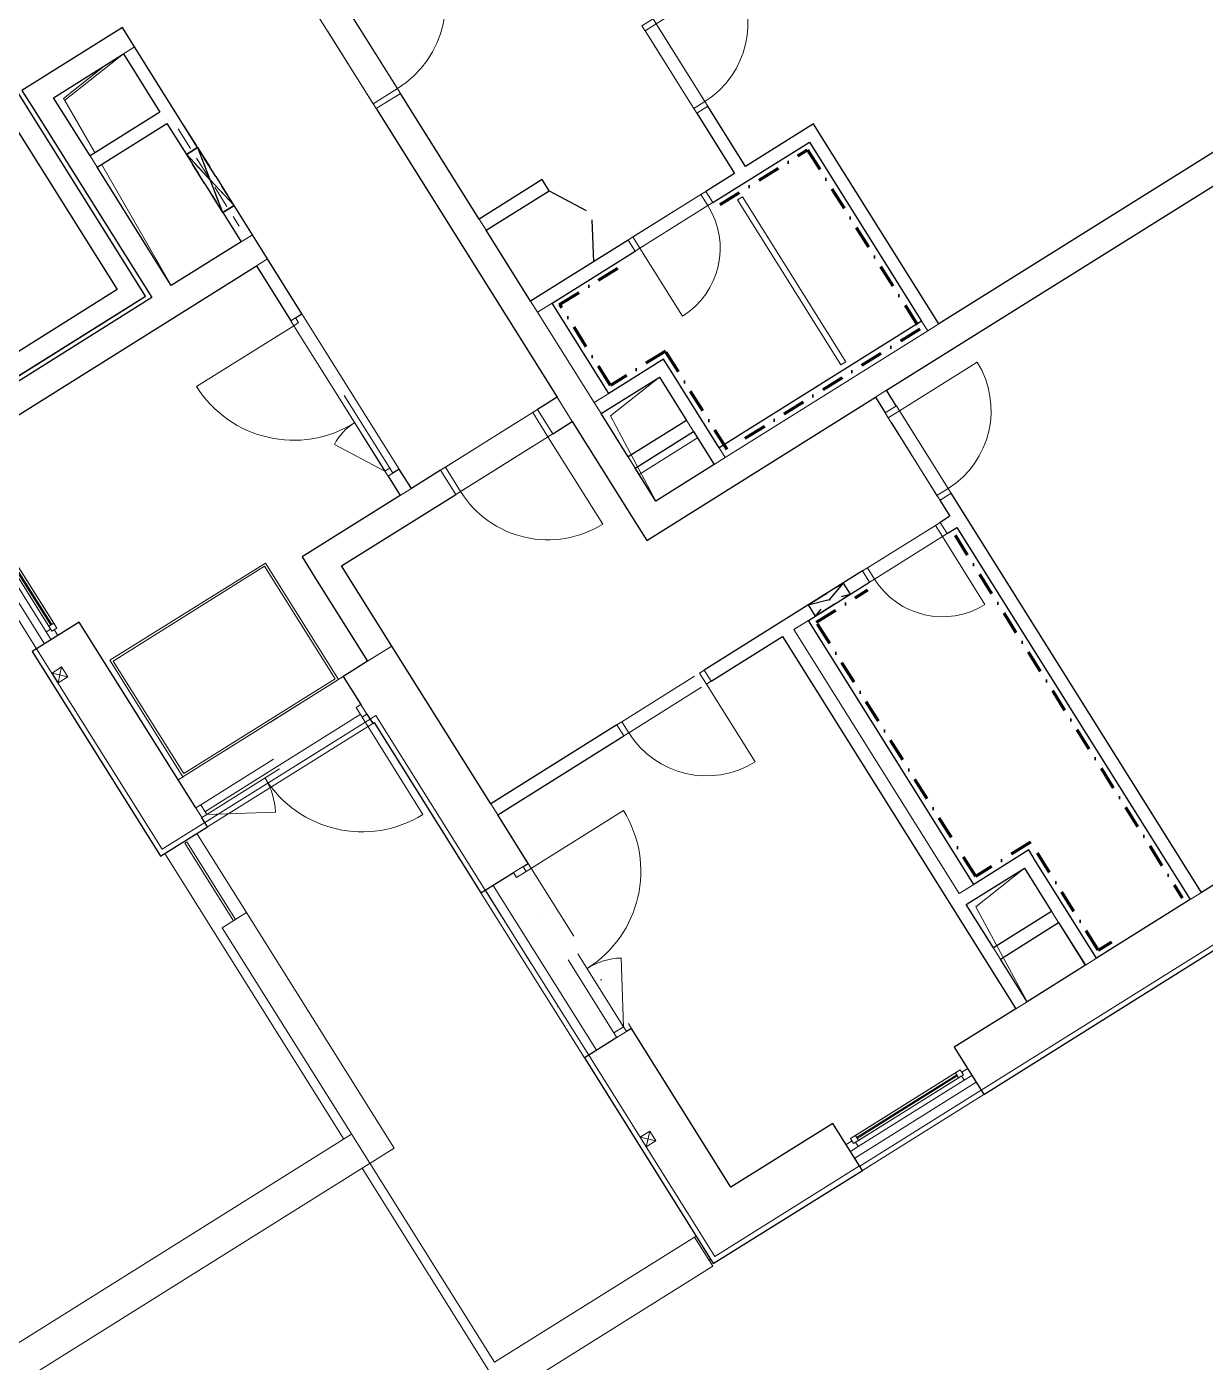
# Model space of a CAD drawing. Header units: millimetres. Extents: x -7743 to 191930, y -8645 to 72638.
# Drawn here: x 94373 to 104658, y 16685 to 28347 of the extents above; entities that cross this region are included whole.
import ezdxf

# ---------------------------------------------------------------- set-up
doc = ezdxf.new("R2010")
doc.units = ezdxf.units.MM
for name, pattern in [('HA_Dash_3mm-S1mm', [300, 200, -100]), ('HA_DashDot_2_2mm-S0_6mm', [1650, 750, -450, 0, -450]), ('HA_DashDot_4mm-S1mm', [400, 200, -100, 0, -100])]:
    doc.linetypes.add(name, pattern=pattern)
for name, color, linetype, lineweight in [('A-DETL-____-OTLN', 9, 'Continuous', 25), ('A-DETL-GENF-OTLN', 9, 'Continuous', 9), ('A-DOOR-____-MCUT', 9, 'Continuous', 9), ('A-DOOR-____-OTLN', 9, 'Continuous', 9), ('A-DOOR-FRAM-MCUT', 9, 'Continuous', 9), ('A-DOOR-FRAM-OTLN', 9, 'Continuous', 9), ('A-FLOR-____-OTLN', 9, 'Continuous', 9), ('A-FLOR-HRAL-OTLN', 9, 'Continuous', 9), ('A-GENM-____-HDLN', 9, 'HA_Dash_3mm-S1mm', 9), ('A-GENM-____-MCUT', 9, 'Continuous', 9), ('A-GENM-____-OTLN', 9, 'Continuous', 9), ('A-GLAZ-____-MCUT', 9, 'Continuous', 5), ('A-GLAZ-____-OTLN', 9, 'Continuous', 5), ('A-WALL-____-MCUT', 9, 'Continuous', 25), ('A-WALL-____-OTLN', 9, 'Continuous', 9), ('I-WALL-____-MCUT', 9, 'Continuous', 25), ('I-WALL-____-OTLN', 9, 'Continuous', 9), ('M-HVAC-DUCT-OTLN', 9, 'Continuous', 9), ('S-BEAM-____-OTLN', 9, 'Continuous', 9)]:
    doc.layers.add(name, color=color, linetype=linetype, lineweight=lineweight)

# ---------------------------------------------------------------- blocks, each defined once
blk = doc.blocks.new('HA_DR_Single_Swing_Solid - In_BJ_900x2100_Vstup-2040222-schema rezu D_110_5100')
at = {"layer": 'A-DOOR-____-MCUT', "linetype": 'HA_DashDot_2_2mm-S0_6mm'}
for p, q in [((-450, 125), (450, 125)), ((-450, -125), (450, -125))]:
    blk.add_line(p, q, dxfattribs=at)
at = {"layer": 'A-DOOR-____-OTLN'}
for p, q in [((-500, 125), (500, 125)), ((-500, -125), (500, -125))]:
    blk.add_line(p, q, dxfattribs=at)
at = {"layer": 'A-DOOR-____-OTLN', "lineweight": 5}
blk.add_line((450, -1025), (450, -125), dxfattribs=at)
blk.add_arc((450, -125), 900, 180, 270, dxfattribs=at)
at = {"layer": 'A-DOOR-FRAM-MCUT'}
for p, q in [((-450, 125), (-500, 125)), ((-500, 125), (-500, -125)), ((-450, -125), (-450, 125)), ((500, 125), (450, 125)), ((450, 125), (450, -125)), ((500, -125), (500, 125)), ((-500, -125), (-450, -125)), ((450, -125), (500, -125))]:
    blk.add_line(p, q, dxfattribs=at)
blk = doc.blocks.new('HA_DR_Single_Swing_Solid - In_BJ_700x2100-2040355-schema rezu D_110_5100')
at = {"layer": 'A-DOOR-____-MCUT', "linetype": 'HA_DashDot_2_2mm-S0_6mm'}
for p, q in [((-350, 57.5), (350, 57.5)), ((-350, -57.5), (350, -57.5))]:
    blk.add_line(p, q, dxfattribs=at)
at = {"layer": 'A-DOOR-____-OTLN', "lineweight": 5}
blk.add_line((350, 757.5), (350, 57.5), dxfattribs=at)
blk.add_arc((350, 57.5), 700, 90, 180, dxfattribs=at)
at = {"layer": 'A-DOOR-FRAM-MCUT'}
for p, q in [((-400, -57.5), (-400, 57.5)), ((-400, 57.5), (-350, 57.5)), ((-350, 57.5), (-350, -57.5)), ((350, 57.5), (400, 57.5)), ((350, -57.5), (350, 57.5)), ((400, 57.5), (400, -57.5)), ((-350, -57.5), (-400, -57.5)), ((400, -57.5), (350, -57.5))]:
    blk.add_line(p, q, dxfattribs=at)
blk = doc.blocks.new('HA_DR_Single_Swing_Solid - In_BJ_800x2100-2040331-schema rezu D_110_5100')
at = {"layer": 'A-DOOR-____-MCUT', "linetype": 'HA_DashDot_2_2mm-S0_6mm'}
for p, q in [((-400, 57.5), (400, 57.5)), ((-400, -57.5), (400, -57.5))]:
    blk.add_line(p, q, dxfattribs=at)
at = {"layer": 'A-DOOR-____-OTLN', "lineweight": 5}
blk.add_line((400, -857.5), (400, -57.5), dxfattribs=at)
blk.add_arc((400, -57.5), 800, 180, 270, dxfattribs=at)
at = {"layer": 'A-DOOR-FRAM-MCUT'}
for p, q in [((-400, 57.5), (-450, 57.5)), ((-450, 57.5), (-450, -57.5)), ((-400, -57.5), (-400, 57.5)), ((450, 57.5), (400, 57.5)), ((400, 57.5), (400, -57.5)), ((450, -57.5), (450, 57.5)), ((-450, -57.5), (-400, -57.5)), ((400, -57.5), (450, -57.5))]:
    blk.add_line(p, q, dxfattribs=at)
blk = doc.blocks.new('HA_DR_Double_Swing_Solid_wCasing - In_OBJ_1500x2100_1000-1799535-schema rezu D_110_5100')
at = {"layer": 'A-DOOR-____-MCUT', "linetype": 'HA_DashDot_2_2mm-S0_6mm'}
for p, q in [((-750, 57.5), (750, 57.5)), ((-750, 7.5), (750, 7.5))]:
    blk.add_line(p, q, dxfattribs=at)
at = {"layer": 'A-DOOR-____-OTLN', "lineweight": 5}
for p, q in [((750, 1057.5), (750, 57.5)), ((-317, 307.5), (-750, 57.5))]:
    blk.add_line(p, q, dxfattribs=at)
for centre, radius, start, end in [((750, 57.5), 1000, 90, 180), ((-750, 57.5), 500, 360, 30)]:
    blk.add_arc(centre, radius, start, end, dxfattribs=at)
at = {"layer": 'A-DOOR-FRAM-MCUT'}
for p, q in [((-800, 7.5), (-800, 57.5)), ((-800, 57.5), (-750, 57.5)), ((-750, 7.5), (-800, 7.5)), ((-750, 57.5), (-750, 7.5)), ((750, 57.5), (800, 57.5)), ((750, 7.5), (750, 57.5)), ((800, 7.5), (750, 7.5)), ((800, 57.5), (800, 7.5))]:
    blk.add_line(p, q, dxfattribs=at)
blk = doc.blocks.new('HA_DR_Single_Swing_Solid - In_BJ_900x2100_Vstup-2040226-schema rezu D_110_5100')
at = {"layer": 'A-DOOR-____-MCUT', "linetype": 'HA_DashDot_2_2mm-S0_6mm'}
for p, q in [((-450, 125), (450, 125)), ((-450, -125), (450, -125))]:
    blk.add_line(p, q, dxfattribs=at)
at = {"layer": 'A-DOOR-____-OTLN'}
for p, q in [((-500, 125), (500, 125)), ((-500, -125), (500, -125))]:
    blk.add_line(p, q, dxfattribs=at)
at = {"layer": 'A-DOOR-____-OTLN', "lineweight": 5}
blk.add_line((450, -1025), (450, -125), dxfattribs=at)
blk.add_arc((450, -125), 900, 180, 270, dxfattribs=at)
at = {"layer": 'A-DOOR-FRAM-MCUT'}
for p, q in [((-450, 125), (-500, 125)), ((-500, 125), (-500, -125)), ((-450, -125), (-450, 125)), ((500, 125), (450, 125)), ((450, 125), (450, -125)), ((500, -125), (500, 125)), ((-500, -125), (-450, -125)), ((450, -125), (500, -125))]:
    blk.add_line(p, q, dxfattribs=at)
blk = doc.blocks.new('HA_WD_SinglePanel - 1250x2400-1662821-schema rezu D_110_5100')
at = {"layer": 'A-GLAZ-____-MCUT'}
for p, q in [((-545, 70), (-625, 70)), ((-625, 0), (-565, 0)), ((-565, -25), (-565, 25)), ((-565, 25), (-515, 25)), ((-545, 25), (-545, 70)), ((-515, 25), (-515, -25)), ((515, 5), (-515, 5)), ((515, -25), (515, 25)), ((515, 25), (565, 25)), ((625, 70), (545, 70)), ((545, 70), (545, 25)), ((565, 25), (565, -25)), ((565, 0), (625, 0)), ((-515, -25), (-565, -25)), ((515, -5), (-515, -5)), ((565, -25), (515, -25))]:
    blk.add_line(p, q, dxfattribs=at)
at = {"layer": 'A-GLAZ-____-OTLN'}
for p, q in [((565, 25), (-565, 25)), ((-565, -25), (-565, 25)), ((545, 70), (-545, 70)), ((515, 25), (-515, 25)), ((565, 25), (565, -25)), ((-565, -25), (565, -25)), ((515, -25), (-515, -25))]:
    blk.add_line(p, q, dxfattribs=at)
blk = doc.blocks.new('HA_WD_SinglePanel - 1000x2400-1662822-schema rezu D_110_5100')
at = {"layer": 'A-GLAZ-____-MCUT'}
for p, q in [((-420, 70), (-500, 70)), ((-500, 0), (-440, 0)), ((-440, -25), (-440, 25)), ((-440, 25), (-390, 25)), ((-420, 25), (-420, 70)), ((-390, 25), (-390, -25)), ((390, 5), (-390, 5)), ((390, -25), (390, 25)), ((390, 25), (440, 25)), ((500, 70), (420, 70)), ((420, 70), (420, 25)), ((440, 25), (440, -25)), ((440, 0), (500, 0)), ((-390, -25), (-440, -25)), ((390, -5), (-390, -5)), ((440, -25), (390, -25))]:
    blk.add_line(p, q, dxfattribs=at)
at = {"layer": 'A-GLAZ-____-OTLN'}
for p, q in [((440, 25), (-440, 25)), ((-440, -25), (-440, 25)), ((420, 70), (-420, 70)), ((390, 25), (-390, 25)), ((440, 25), (440, -25)), ((-440, -25), (440, -25)), ((390, -25), (-390, -25))]:
    blk.add_line(p, q, dxfattribs=at)
blk = doc.blocks.new('HA_GM_Shaft_Rectangle - Default-2056019-schema rezu D_110_5100')
at = {"layer": 'A-DETL-GENF-OTLN'}
for p, q in [((60, -60), (600, 0)), ((0, -900), (60, -60))]:
    blk.add_line(p, q, dxfattribs=at)
at = {"layer": 'A-GENM-____-OTLN'}
for p, q in [((0, -900), (0, 0)), ((0, 0), (600, 0)), ((600, 0), (600, -900)), ((600, -900), (0, -900))]:
    blk.add_line(p, q, dxfattribs=at)
blk = doc.blocks.new('HA_GM_Shaft_Rectangle - Default-2056015-schema rezu D_110_5100')
at = {"layer": 'A-DETL-GENF-OTLN'}
for p, q in [((60, -60), (600, 0)), ((0, -1000), (60, -60))]:
    blk.add_line(p, q, dxfattribs=at)
at = {"layer": 'A-GENM-____-OTLN'}
for p, q in [((0, -1000), (0, 0)), ((0, 0), (600, 0)), ((600, 0), (600, -1000)), ((600, -1000), (0, -1000))]:
    blk.add_line(p, q, dxfattribs=at)
blk = doc.blocks.new('HA_GM_Shaft_Rectangle - Default-1963429-schema rezu D_110_5100')
at = {"layer": 'A-DETL-GENF-OTLN'}
for p, q in [((160, -160), (1600, 0)), ((0, -1735), (160, -160))]:
    blk.add_line(p, q, dxfattribs=at)
at = {"layer": 'A-GENM-____-OTLN'}
blk.add_line((370, 0), (1570, 0), dxfattribs=at)
blk = doc.blocks.new('HA_GM_Shaft_Rectangle - Default-1963431-schema rezu D_110_5100')
at = {"layer": 'A-DETL-GENF-OTLN'}
for p, q in [((51, -620), (72, -72)), ((72, -72), (540, -20)), ((0, -1955), (47, -735))]:
    blk.add_line(p, q, dxfattribs=at)
blk = doc.blocks.new('HA_DR_Double_Swing_Solid_FrameButt - In_FAS_1600x2350_1000-1958729-schema rezu D_110_5100')
at = {"layer": 'A-DOOR-____-MCUT', "linetype": 'HA_DashDot_2_2mm-S0_6mm'}
for p, q in [((-800, -70), (800, -70)), ((-800, -170), (800, -170))]:
    blk.add_line(p, q, dxfattribs=at)
at = {"layer": 'A-DOOR-____-OTLN', "lineweight": 5}
for p, q in [((-280, -470), (-800, -170)), ((800, -1170), (800, -170))]:
    blk.add_line(p, q, dxfattribs=at)
for centre, radius, start, end in [((-800, -170), 600, 330, 360), ((800, -170), 1000, 180, 270)]:
    blk.add_arc(centre, radius, start, end, dxfattribs=at)
at = {"layer": 'A-DOOR-FRAM-MCUT'}
for p, q in [((-800, -70), (-850, -70)), ((-850, -70), (-850, -170)), ((-800, -170), (-800, -70)), ((850, -70), (800, -70)), ((800, -70), (800, -170)), ((850, -170), (850, -70)), ((-850, -170), (-800, -170)), ((800, -170), (850, -170))]:
    blk.add_line(p, q, dxfattribs=at)
at = {"layer": 'A-DOOR-FRAM-OTLN', "linetype": 'HA_DashDot_2_2mm-S0_6mm'}
for p, q in [((850, 220), (-850, 220)), ((850, -220), (-850, -220))]:
    blk.add_line(p, q, dxfattribs=at)
blk = doc.blocks.new('HA_DR_Single_Swing_Solid - In_BJ_700x2100-2040353-schema rezu D_110_5100')
at = {"layer": 'A-DOOR-____-MCUT', "linetype": 'HA_DashDot_2_2mm-S0_6mm'}
for p, q in [((-350, 57.5), (350, 57.5)), ((-350, -57.5), (350, -57.5))]:
    blk.add_line(p, q, dxfattribs=at)
at = {"layer": 'A-DOOR-____-OTLN', "lineweight": 5}
blk.add_line((350, -757.5), (350, -57.5), dxfattribs=at)
blk.add_arc((350, -57.5), 700, 180, 270, dxfattribs=at)
at = {"layer": 'A-DOOR-FRAM-MCUT'}
for p, q in [((-350, 57.5), (-400, 57.5)), ((-400, 57.5), (-400, -57.5)), ((-350, -57.5), (-350, 57.5)), ((400, 57.5), (350, 57.5)), ((350, 57.5), (350, -57.5)), ((400, -57.5), (400, 57.5)), ((-400, -57.5), (-350, -57.5)), ((350, -57.5), (400, -57.5))]:
    blk.add_line(p, q, dxfattribs=at)
blk = doc.blocks.new('HA_GM_Tiling_LineBased - Generic Tiles-1986776-schema rezu D_110_5100')
at = {"layer": 'A-GENM-____-OTLN', "linetype": 'HA_DashDot_4mm-S1mm', "lineweight": 80}
blk.add_line((50, -50), (950, -50), dxfattribs=at)
blk = doc.blocks.new('HA_GM_Tiling_LineBased - Generic Tiles-1986777-schema rezu D_110_5100')
at = {"layer": 'A-GENM-____-OTLN', "linetype": 'HA_DashDot_4mm-S1mm', "lineweight": 80}
blk.add_line((50, -50), (1895, -50), dxfattribs=at)
blk = doc.blocks.new('HA_GM_Tiling_LineBased - Generic Tiles-1986778-schema rezu D_110_5100')
at = {"layer": 'A-GENM-____-OTLN', "linetype": 'HA_DashDot_4mm-S1mm', "lineweight": 80}
blk.add_line((50, -50), (2035, -50), dxfattribs=at)
blk = doc.blocks.new('HA_GM_Tiling_LineBased - Generic Tiles-1986770-schema rezu D_110_5100')
at = {"layer": 'A-GENM-____-OTLN', "linetype": 'HA_DashDot_4mm-S1mm', "lineweight": 80}
blk.add_line((50, -50), (1065, -50), dxfattribs=at)
blk = doc.blocks.new('HA_GM_Tiling_LineBased - Generic Tiles-1986779-schema rezu D_110_5100')
at = {"layer": 'A-GENM-____-OTLN', "linetype": 'HA_DashDot_4mm-S1mm', "lineweight": 80}
blk.add_line((-50, -50), (515, -50), dxfattribs=at)
blk = doc.blocks.new('HA_GM_Tiling_LineBased - Generic Tiles-1986780-schema rezu D_110_5100')
at = {"layer": 'A-GENM-____-OTLN', "linetype": 'HA_DashDot_4mm-S1mm', "lineweight": 80}
blk.add_line((50, -50), (885, -50), dxfattribs=at)
blk = doc.blocks.new('HA_GM_Tiling_LineBased - Generic Tiles-1986781-schema rezu D_110_5100')
at = {"layer": 'A-GENM-____-OTLN', "linetype": 'HA_DashDot_4mm-S1mm', "lineweight": 80}
blk.add_line((50, -50), (800, -50), dxfattribs=at)
blk = doc.blocks.new('HA_GM_Tiling_LineBased - Generic Tiles-1684292-schema rezu D_110_5100')
at = {"layer": 'A-GENM-____-OTLN', "linetype": 'HA_DashDot_4mm-S1mm', "lineweight": 80}
blk.add_line((50, -50), (3785, -50), dxfattribs=at)
blk = doc.blocks.new('HA_GM_Tiling_LineBased - Generic Tiles-1684455-schema rezu D_110_5100')
at = {"layer": 'A-GENM-____-OTLN', "linetype": 'HA_DashDot_4mm-S1mm', "lineweight": 80}
blk.add_line((50, -50), (185, -50), dxfattribs=at)
blk = doc.blocks.new('HA_GM_Tiling_LineBased - Generic Tiles-1684803-schema rezu D_110_5100')
at = {"layer": 'A-GENM-____-OTLN', "linetype": 'HA_DashDot_4mm-S1mm', "lineweight": 80}
blk.add_line((50, -50), (1165, -50), dxfattribs=at)
blk = doc.blocks.new('HA_GM_Tiling_LineBased - Generic Tiles-1981167-schema rezu D_110_5100')
at = {"layer": 'A-GENM-____-OTLN', "linetype": 'HA_DashDot_4mm-S1mm', "lineweight": 80}
blk.add_line((-50, -50), (515, -50), dxfattribs=at)
blk = doc.blocks.new('HA_GM_Tiling_LineBased - Generic Tiles-1684680-schema rezu D_110_5100')
at = {"layer": 'A-GENM-____-OTLN', "linetype": 'HA_DashDot_4mm-S1mm', "lineweight": 80}
blk.add_line((50, -50), (2670, -50), dxfattribs=at)
blk = doc.blocks.new('HA_GM_Tiling_LineBased - Generic Tiles-1981168-schema rezu D_110_5100')
at = {"layer": 'A-GENM-____-OTLN', "linetype": 'HA_DashDot_4mm-S1mm', "lineweight": 80}
blk.add_line((50, -50), (580, -50), dxfattribs=at)
blk = doc.blocks.new('Cistici zona_ram - Cistici zona_ram-1710819-schema rezu D_110_5100')
at = {"layer": 'A-GENM-____-OTLN'}
for p, q in [((-29010, -3652), (-30210, -3652)), ((-30210, -3652), (-30210, -5252)), ((-30190, -5232), (-30190, -3672)), ((-30190, -3672), (-29030, -3672)), ((-29030, -3672), (-29030, -5232)), ((-29010, -5252), (-29010, -3652)), ((-29030, -5232), (-30190, -5232)), ((-30210, -5252), (-29010, -5252))]:
    blk.add_line(p, q, dxfattribs=at)
blk = doc.blocks.new('HA_GM_Opening_Rectangle_WallBased - Default-1969288-schema rezu D_110_5100')
at = {"layer": 'A-GENM-____-MCUT', "linetype": 'HA_Dash_3mm-S1mm', "lineweight": 25}
for p, q in [((305, 57.5), (-55, -57.5)), ((-55, 57.5), (305, -57.5)), ((-55, 57.5), (-55, -57.5)), ((-55, 57.5), (305, 57.5)), ((305, 57.5), (305, -57.5)), ((-55, -57.5), (305, -57.5))]:
    blk.add_line(p, q, dxfattribs=at)
blk = doc.blocks.new('HA_GM_Opening_Rectangle_WallBased - Default-2007176-schema rezu D_110_5100')
at = {"layer": 'A-GENM-____-MCUT', "linetype": 'HA_Dash_3mm-S1mm', "lineweight": 25}
for p, q in [((425, 57.5), (-175, -57.5)), ((-175, 57.5), (425, -57.5)), ((-175, 57.5), (-175, -57.5)), ((-175, 57.5), (425, 57.5)), ((425, 57.5), (425, -57.5)), ((-175, -57.5), (425, -57.5))]:
    blk.add_line(p, q, dxfattribs=at)
blk = doc.blocks.new('HA_GM_Opening_Rectangle_WallBased - Default-2007272-schema rezu D_110_5100')
at = {"layer": 'A-GENM-____-MCUT', "linetype": 'HA_Dash_3mm-S1mm', "lineweight": 25}
for p, q in [((425, 57.5), (-175, -57.5)), ((-175, 57.5), (425, -57.5)), ((-175, 57.5), (-175, -57.5)), ((-175, 57.5), (425, 57.5)), ((425, 57.5), (425, -57.5)), ((-175, -57.5), (425, -57.5))]:
    blk.add_line(p, q, dxfattribs=at)
blk = doc.blocks.new('TB_Porotherm KP11_5_1000mm - TB_Porotherm KP11_5_1000mm-1863649-schema rezu D_110_5100')
at = {"layer": 'A-GENM-____-HDLN'}
for p, q in [((-500, 57.5), (500, 57.5)), ((-500, 0), (500, 0)), ((500, -57.5), (-500, -57.5))]:
    blk.add_line(p, q, dxfattribs=at)
blk = doc.blocks.new('185-01_OBJEKT C_Central_rvt-3-schema rezu D_110_5100')
at = {"layer": 'A-DETL-____-OTLN'}
for p, q in [((-16655, 26914), (-16333, 26743)), ((-16281, 26660), (-16268, 26295))]:
    blk.add_line(p, q, dxfattribs=at)
at = {"layer": 'A-FLOR-____-OTLN'}
for p, q in [((-21591, 23805), (-21060, 22957)), ((-19659, 21492), (-18303, 22342)), ((-18218, 22301), (-19659, 21398)), ((-20008, 21126), (-18447, 18634)), ((-16309, 19366), (-17212, 20807)), ((-17144, 20849), (-16242, 19409)), ((-13988, 18466), (-12928, 19130)), ((-18287, 18380), (-17125, 16524)), ((-15259, 17576), (-15246, 17584))]:
    blk.add_line(p, q, dxfattribs=at)
at = {"layer": 'A-WALL-____-MCUT', "lineweight": 9}
for p, q in [((-20272, 28170), (-20370, 28109)), ((-20661, 27219), (-20600, 27121)), ((-17266, 26667), (-17205, 26570)), ((-19343, 26469), (-19245, 26531)), ((-19112, 26319), (-19210, 26258)), ((-16817, 25951), (-16756, 25853)), ((-16629, 25933), (-16756, 25853)), ((-16262, 25065), (-16756, 25853)), ((-16756, 25853), (-16262, 25065)), ((-13351, 25691), (-13404, 25776)), ((-13351, 25691), (-15118, 24585)), ((-15118, 24585), (-13351, 25691)), ((-13351, 25691), (-13253, 25752)), ((-16453, 24899), (-16586, 25111)), ((-16262, 25065), (-16135, 25145)), ((-13710, 25172), (-13807, 25111)), ((-16262, 25065), (-16201, 24968)), ((-15171, 24669), (-15118, 24585)), ((-15965, 24591), (-15904, 24493)), ((-15215, 24524), (-15118, 24585)), ((-17954, 24253), (-17857, 24314)), ((-14392, 23163), (-14519, 23083)), ((-13076, 20778), (-14519, 23083)), ((-14519, 23083), (-13076, 20778)), ((-21128, 22915), (-20032, 21165)), ((-20032, 21165), (-21128, 22915)), ((-18028, 22939), (-18240, 22806)), ((-18240, 22806), (-18028, 22939)), ((-18218, 22301), (-18205, 22308)), ((-18205, 22308), (-18218, 22301)), ((-18167, 22332), (-18205, 22308)), ((-18167, 22332), (-17212, 20807)), ((-17212, 20807), (-18167, 22332)), ((-17165, 21562), (-17104, 21464)), ((-20032, 21165), (-19659, 21398)), ((-19659, 21398), (-20032, 21165)), ((-12886, 19062), (-9114, 21424)), ((-9114, 21424), (-12886, 19062)), ((-13076, 20778), (-12948, 20858)), ((-11060, 20725), (-10963, 20786)), ((-11975, 20152), (-11878, 20213)), ((-12581, 19772), (-12484, 19833)), ((-16309, 19366), (-15861, 18650)), ((-15861, 18650), (-16309, 19366)), ((-15808, 18565), (-15441, 17981)), ((-15441, 17981), (-15808, 18565)), ((-15208, 17608), (-13945, 18399)), ((-13945, 18399), (-15208, 17608)), ((-15441, 17981), (-15208, 17608)), ((-15208, 17608), (-15441, 17981))]:
    blk.add_line(p, q, dxfattribs=at)
at = {"layer": 'A-WALL-____-MCUT'}
for p, q in [((-20755, 23148), (-21128, 22915)), ((-19738, 21525), (-20755, 23148)), ((-21128, 22915), (-21166, 22891)), ((-21166, 22891), (-20070, 21141)), ((-17165, 21562), (-18028, 22939)), ((-18240, 22806), (-18401, 22705)), ((-18401, 22705), (-18452, 22673)), ((-18452, 22673), (-18298, 22428)), ((-18245, 22343), (-18218, 22301)), ((-18218, 22301), (-18194, 22262)), ((-18194, 22262), (-18181, 22270)), ((-18181, 22270), (-17250, 20783)), ((-9348, 21797), (-10963, 20786)), ((-16839, 21040), (-17104, 21464)), ((-20046, 21103), (-19635, 21360)), ((-19659, 21398), (-19685, 21440)), ((-19635, 21360), (-19659, 21398)), ((-12862, 19024), (-9091, 21386)), ((-20070, 21141), (-20046, 21103)), ((-16881, 21014), (-16839, 21040)), ((-17212, 20807), (-16966, 20961)), ((-17250, 20783), (-17212, 20807)), ((-11060, 20725), (-11878, 20213)), ((-11975, 20152), (-12484, 19833)), ((-12581, 19772), (-13119, 19435)), ((-15936, 19600), (-15979, 19573)), ((-15069, 18214), (-15936, 19600)), ((-16064, 19520), (-16309, 19366)), ((-16309, 19366), (-16347, 19342)), ((-13119, 19435), (-12886, 19062)), ((-16347, 19342), (-15246, 17584)), ((-12886, 19062), (-12862, 19024)), ((-14179, 18771), (-15069, 18214)), ((-13945, 18399), (-14179, 18771)), ((-15222, 17546), (-13921, 18360)), ((-13921, 18360), (-13945, 18399)), ((-15246, 17584), (-15222, 17546))]:
    blk.add_line(p, q, dxfattribs=at)
at = {"layer": 'A-WALL-____-OTLN'}
for p, q in [((-21060, 22957), (-21591, 23805)), ((-21128, 22915), (-21659, 23762)), ((-18303, 22342), (-19659, 21492)), ((-18194, 22262), (-19635, 21360)), ((-16347, 19342), (-17250, 20783)), ((-17144, 20849), (-16242, 19409)), ((-12928, 19130), (-13988, 18466)), ((-12862, 19024), (-13921, 18360))]:
    blk.add_line(p, q, dxfattribs=at)
at = {"layer": 'I-WALL-____-MCUT'}
for p, q in [((-20378, 28340), (-21256, 27790)), ((-20272, 28170), (-20378, 28340)), ((-20980, 27727), (-20370, 28109)), ((-20370, 28109), (-20051, 27601)), ((-19723, 27293), (-20272, 28170)), ((-20177, 25994), (-21289, 27769)), ((-21256, 27790), (-21149, 27621)), ((-17266, 26667), (-17953, 27765)), ((-20661, 27219), (-20980, 27727)), ((-14940, 27127), (-15269, 27652)), ((-10109, 27722), (-13253, 25752)), ((-21149, 27621), (-20122, 25981)), ((-20051, 27601), (-20661, 27219)), ((-18165, 27632), (-16586, 25111)), ((-15367, 27591), (-15037, 27066)), ((-21346, 27521), (-20425, 26051)), ((-20600, 27121), (-19990, 27503)), ((-19990, 27503), (-19820, 27232)), ((-14347, 27498), (-14940, 27127)), ((-14286, 27401), (-14347, 27498)), ((-13710, 25172), (-9976, 27510)), ((-19820, 27232), (-19723, 27293)), ((-15226, 26812), (-14383, 27340)), ((-14383, 27340), (-13404, 25776)), ((-13253, 25752), (-14286, 27401)), ((-19953, 26087), (-20600, 27121)), ((-15037, 27066), (-15287, 26909)), ((-16715, 27012), (-17266, 26667)), ((-16654, 26915), (-16715, 27012)), ((-17205, 26570), (-16654, 26915)), ((-19404, 26785), (-19502, 26724)), ((-19502, 26724), (-19343, 26469)), ((-19245, 26531), (-19404, 26785)), ((-19112, 26319), (-19245, 26531)), ((-16817, 25951), (-17205, 26570)), ((-15965, 26484), (-16817, 25951)), ((-19343, 26469), (-19953, 26087)), ((-16629, 25933), (-15904, 26387)), ((-21718, 24686), (-19210, 26258)), ((-19210, 26258), (-18910, 25779)), ((-18812, 25840), (-19112, 26319)), ((-20425, 26051), (-21781, 25201)), ((-20122, 25981), (-21851, 24898)), ((-21838, 24953), (-20330, 25898)), ((-20330, 25898), (-20177, 25994)), ((-16135, 25145), (-16629, 25933)), ((-18868, 25805), (-18812, 25840)), ((-13404, 25776), (-15171, 24669)), ((-15656, 25445), (-16135, 25145)), ((-15595, 25347), (-15656, 25445)), ((-15171, 24669), (-15595, 25347)), ((-16201, 24968), (-15693, 25286)), ((-15693, 25286), (-15457, 24909)), ((-16586, 25111), (-16755, 25004)), ((-15803, 23861), (-13807, 25111)), ((-13807, 25111), (-13722, 24975)), ((-13625, 25036), (-13710, 25172)), ((-15965, 24591), (-16201, 24968)), ((-16623, 24793), (-16453, 24899)), ((-16453, 24899), (-15936, 24072)), ((-15457, 24909), (-15965, 24591)), ((-15904, 24493), (-15396, 24812)), ((-15396, 24812), (-15215, 24524)), ((-15724, 24205), (-15904, 24493)), ((-15215, 24524), (-15724, 24205)), ((-18061, 24423), (-17954, 24253)), ((-17963, 24484), (-18018, 24449)), ((-17857, 24314), (-17963, 24484)), ((-17603, 24474), (-17857, 24314)), ((-18466, 23638), (-17470, 24262)), ((-10963, 20786), (-13147, 24273)), ((-17954, 24253), (-18810, 23717)), ((-13244, 24212), (-13157, 24072)), ((-15936, 24072), (-15803, 23861)), ((-13157, 24072), (-13241, 24019)), ((-13180, 23922), (-13096, 23975)), ((-13096, 23975), (-11060, 20725)), ((-18810, 23717), (-18678, 23505)), ((-18028, 22939), (-18466, 23638)), ((-13919, 23595), (-15301, 22729)), ((-18678, 23505), (-18240, 22806)), ((-14392, 23163), (-13858, 23497)), ((-12948, 20858), (-14392, 23163)), ((-15240, 22632), (-14617, 23022)), ((-14617, 23022), (-12581, 19772)), ((-16064, 22252), (-17165, 21562)), ((-17104, 21464), (-16003, 22154)), ((-12470, 21158), (-12948, 20858)), ((-12409, 21060), (-12470, 21158)), ((-13015, 20681), (-12506, 20999)), ((-12506, 20999), (-12270, 20622)), ((-11878, 20213), (-12409, 21060)), ((-12778, 20303), (-13015, 20681)), ((-12270, 20622), (-12778, 20303)), ((-12717, 20206), (-12209, 20525)), ((-12209, 20525), (-11975, 20152)), ((-12484, 19833), (-12717, 20206))]:
    blk.add_line(p, q, dxfattribs=at)
at = {"layer": 'I-WALL-____-OTLN'}
for p, q in [((-15720, 28373), (-15296, 27695)), ((-15393, 27633), (-15818, 28311)), ((-19723, 27293), (-19404, 26785)), ((-19502, 26724), (-19820, 27232)), ((-15923, 26511), (-15330, 26883)), ((-14968, 26861), (-15011, 26835)), ((-14108, 25394), (-15011, 26835)), ((-14968, 26861), (-14066, 25420)), ((-15269, 26785), (-15862, 26413)), ((-18812, 25840), (-17963, 24484)), ((-18087, 24465), (-18883, 25736)), ((-14066, 25420), (-14108, 25394)), ((-13598, 24994), (-13173, 24316)), ((-13271, 24255), (-13696, 24933))]:
    blk.add_line(p, q, dxfattribs=at)
at = {"layer": 'M-HVAC-DUCT-OTLN', "lineweight": 5}
for p, q in [((-20993, 22703), (-20909, 22756)), ((-20993, 22703), (-20909, 22756)), ((-20940, 22618), (-20909, 22756)), ((-20940, 22618), (-20909, 22756)), ((-20909, 22756), (-20856, 22671)), ((-20909, 22756), (-20856, 22671)), ((-20856, 22671), (-20993, 22703)), ((-20940, 22618), (-20993, 22703)), ((-20856, 22671), (-20993, 22703)), ((-20940, 22618), (-20993, 22703)), ((-20856, 22671), (-20940, 22618)), ((-20856, 22671), (-20940, 22618)), ((-15861, 18650), (-15776, 18703)), ((-15808, 18565), (-15776, 18703)), ((-15776, 18703), (-15723, 18618)), ((-15723, 18618), (-15861, 18650)), ((-15808, 18565), (-15861, 18650)), ((-15723, 18618), (-15808, 18565))]:
    blk.add_line(p, q, dxfattribs=at)
at = {"layer": 'A-DOOR-____-OTLN', "color": 250, "lineweight": 9}
for name, p, rotation in [('HA_DR_Single_Swing_Solid - In_BJ_900x2100_Vstup-2040222-schema rezu D_110_5100', (-18324, 28122), 122.0612494774555), ('HA_DR_Single_Swing_Solid - In_BJ_800x2100-2040331-schema rezu D_110_5100', (-15557, 28003), 122.0612494774555), ('HA_DR_Single_Swing_Solid - In_BJ_700x2100-2040355-schema rezu D_110_5100', (-15596, 26648), 212.0612494774555), ('HA_DR_Double_Swing_Solid_wCasing - In_OBJ_1500x2100_1000-1799535-schema rezu D_110_5100', (-18437, 25131), 122.0612494774555), ('HA_DR_Single_Swing_Solid - In_BJ_800x2100-2040331-schema rezu D_110_5100', (-13434, 24624), 122.0612494774555), ('HA_DR_Single_Swing_Solid - In_BJ_900x2100_Vstup-2040226-schema rezu D_110_5100', (-17113, 24633), 32.06124947745557), ('HA_DR_Single_Swing_Solid - In_BJ_700x2100-2040353-schema rezu D_110_5100', (-13550, 23758), 32.06124947745555), ('HA_DR_Double_Swing_Solid_FrameButt - In_FAS_1600x2350_1000-1958729-schema rezu D_110_5100', (-19055, 22036), 32.06124947745568), ('HA_DR_Single_Swing_Solid - In_BJ_800x2100-2040331-schema rezu D_110_5100', (-15652, 22442), 32.06124947745555), ('HA_DR_Double_Swing_Solid_FrameButt - In_FAS_1600x2350_1000-1958729-schema rezu D_110_5100', (-16574, 20203), 122.0612494774554)]:
    blk.add_blockref(name, p, dxfattribs=dict(at, rotation=rotation))
at = {"layer": 'A-GENM-____-OTLN', "color": 250, "lineweight": 9}
for name, p, rotation in [('HA_GM_Shaft_Rectangle - Default-1963431-schema rezu D_110_5100', (-20991, 27744), 32.06124947745543), ('HA_GM_Shaft_Rectangle - Default-1963429-schema rezu D_110_5100', (-22702, 26672), 32.06124947745543), ('TB_Porotherm KP11_5_1000mm - TB_Porotherm KP11_5_1000mm-1863649-schema rezu D_110_5100', (-19626, 27030), 302.0612494774558), ('HA_GM_Opening_Rectangle_WallBased - Default-2007176-schema rezu D_110_5100', (-19546, 26903), 122.0612494774555), ('HA_GM_Opening_Rectangle_WallBased - Default-2007272-schema rezu D_110_5100', (-19679, 27114), 302.0612494774555), ('HA_GM_Tiling_LineBased - Generic Tiles-1986776-schema rezu D_110_5100', (-15231, 26809), 32.06124947745583), ('HA_GM_Tiling_LineBased - Generic Tiles-1986777-schema rezu D_110_5100', (-14383, 27340), 302.0612494774557), ('HA_GM_Tiling_LineBased - Generic Tiles-1986781-schema rezu D_110_5100', (-16632, 25937), 32.06124947745583), ('HA_GM_Tiling_LineBased - Generic Tiles-1986780-schema rezu D_110_5100', (-16135, 25145), 122.0612494774557), ('HA_GM_Tiling_LineBased - Generic Tiles-1986778-schema rezu D_110_5100', (-13351, 25691), 212.0612494774557), ('HA_GM_Tiling_LineBased - Generic Tiles-1986779-schema rezu D_110_5100', (-15656, 25445), 212.0612494774558), ('HA_GM_Tiling_LineBased - Generic Tiles-1986770-schema rezu D_110_5100', (-15118, 24585), 122.0612494774557), ('HA_GM_Shaft_Rectangle - Default-2056019-schema rezu D_110_5100', (-16201, 24968), 32.06124947745543), ('HA_GM_Tiling_LineBased - Generic Tiles-1684292-schema rezu D_110_5100', (-13096, 23975), 302.0612494774557), ('Cistici zona_ram - Cistici zona_ram-1710819-schema rezu D_110_5100', (0, 0), 302.0612494774558), ('HA_GM_Opening_Rectangle_WallBased - Default-1969288-schema rezu D_110_5100', (-14317, 23278), 32.06124947745555), ('HA_GM_Tiling_LineBased - Generic Tiles-1981168-schema rezu D_110_5100', (-14392, 23163), 32.06124947745583), ('HA_GM_Tiling_LineBased - Generic Tiles-1684680-schema rezu D_110_5100', (-12948, 20858), 122.0612494774557), ('HA_GM_Tiling_LineBased - Generic Tiles-1981167-schema rezu D_110_5100', (-12470, 21158), 212.0612494774558), ('HA_GM_Tiling_LineBased - Generic Tiles-1684803-schema rezu D_110_5100', (-11878, 20213), 122.0612494774557), ('HA_GM_Shaft_Rectangle - Default-2056015-schema rezu D_110_5100', (-13015, 20681), 32.06124947745543), ('HA_GM_Shaft_Rectangle - Default-2056015-schema rezu D_110_5100', (-13015, 20681), 32.06124947745543), ('HA_GM_Tiling_LineBased - Generic Tiles-1684455-schema rezu D_110_5100', (-11679, 20337), 212.0612494774558)]:
    blk.add_blockref(name, p, dxfattribs=dict(at, rotation=rotation))
at = {"layer": 'A-GLAZ-____-OTLN', "color": 250, "lineweight": 9}
for name, p, rotation in [('HA_WD_SinglePanel - 1000x2400-1662822-schema rezu D_110_5100', (-21207, 23455), 122.0612494774554), ('HA_WD_SinglePanel - 1250x2400-1662821-schema rezu D_110_5100', (-13532, 18917), 212.0612494774558)]:
    blk.add_blockref(name, p, dxfattribs=dict(at, rotation=rotation))
blk = doc.blocks.new('HA_GM_Shaft_Rectangle - Default-2321902-schema rezu D_110_5100')
at = {"layer": 'A-DETL-GENF-OTLN'}
for p, q in [((72, -72), (720, 0)), ((52, -600), (72, -72)), ((0, -1935), (47, -715))]:
    blk.add_line(p, q, dxfattribs=at)
blk = doc.blocks.new('Railing - Railing-1835190-schema rezu D_110_5100')
at = {"layer": 'A-FLOR-HRAL-OTLN'}
for p, q in [((-19835, 21217), (-19818, 21228)), ((-19393, 20550), (-19818, 21228)), ((-19835, 21217), (-19410, 20539)), ((-19393, 20550), (-19410, 20539))]:
    blk.add_line(p, q, dxfattribs=at)

msp = doc.modelspace()

# ---------------------------------------------------------------- linework, layer by layer
at = {"layer": 'A-FLOR-____-OTLN'}
for p, q in [((97368.8, 22300.5), (95928.1, 21398.1)), ((95858.7, 21301.6), (96291.3, 20610.9)), ((99277.5, 19366.2), (98375.1, 20806.9)), ((102701.5, 19061.5), (101642.2, 18397.8)), ((97367.4, 18422), (98455.6, 16684.7)), ((100201.4, 17778.2), (100214.1, 17786.1)), ((100341.4, 17582.8), (100328.7, 17574.9))]:
    msp.add_line(p, q, dxfattribs=at)
at = {"layer": 'A-WALL-____-OTLN'}
for p, q in [((96079.5, 20478.2), (96291.3, 20610.9)), ((96291.3, 20610.9), (97579.3, 18554.7)), ((97367.4, 18422), (96079.5, 20478.2)), ((94246.1, 16820.9), (97208.1, 18676.2)), ((97579.3, 18554.7), (94147.1, 16405)), ((98455.6, 16684.7), (100201.4, 17778.2)), ((100201.4, 17778.2), (100360.6, 17523.9)), ((100360.6, 17523.9), (98826.7, 16563.1))]:
    msp.add_line(p, q, dxfattribs=at)
at = {"layer": 'I-WALL-____-OTLN'}
for p, q in [((95217.6, 28108.6), (94607.4, 27726.4)), ((95409.9, 25993.1), (93748.8, 24952.7))]:
    msp.add_line(p, q, dxfattribs=at)
at = {"layer": 'S-BEAM-____-OTLN'}
msp.add_line((100226.2, 24756), (99717.7, 24437.5), dxfattribs=at)

# ---------------------------------------------------------------- block references
at = {"lineweight": 5}
msp.add_blockref('185-01_OBJEKT C_Central_rvt-3-schema rezu D_110_5100', (115586.9, 0), dxfattribs=at)
at = {"layer": 'A-FLOR-HRAL-OTLN'}
msp.add_blockref('Railing - Railing-1835190-schema rezu D_110_5100', (115586.9, 0), dxfattribs=at)
at = {"layer": 'A-GENM-____-OTLN', "lineweight": 5, "rotation": 32.06124947745551}
msp.add_blockref('HA_GM_Shaft_Rectangle - Default-2321902-schema rezu D_110_5100', (94607, 27727.1), dxfattribs=at)

doc.saveas('drawing.dxf')
